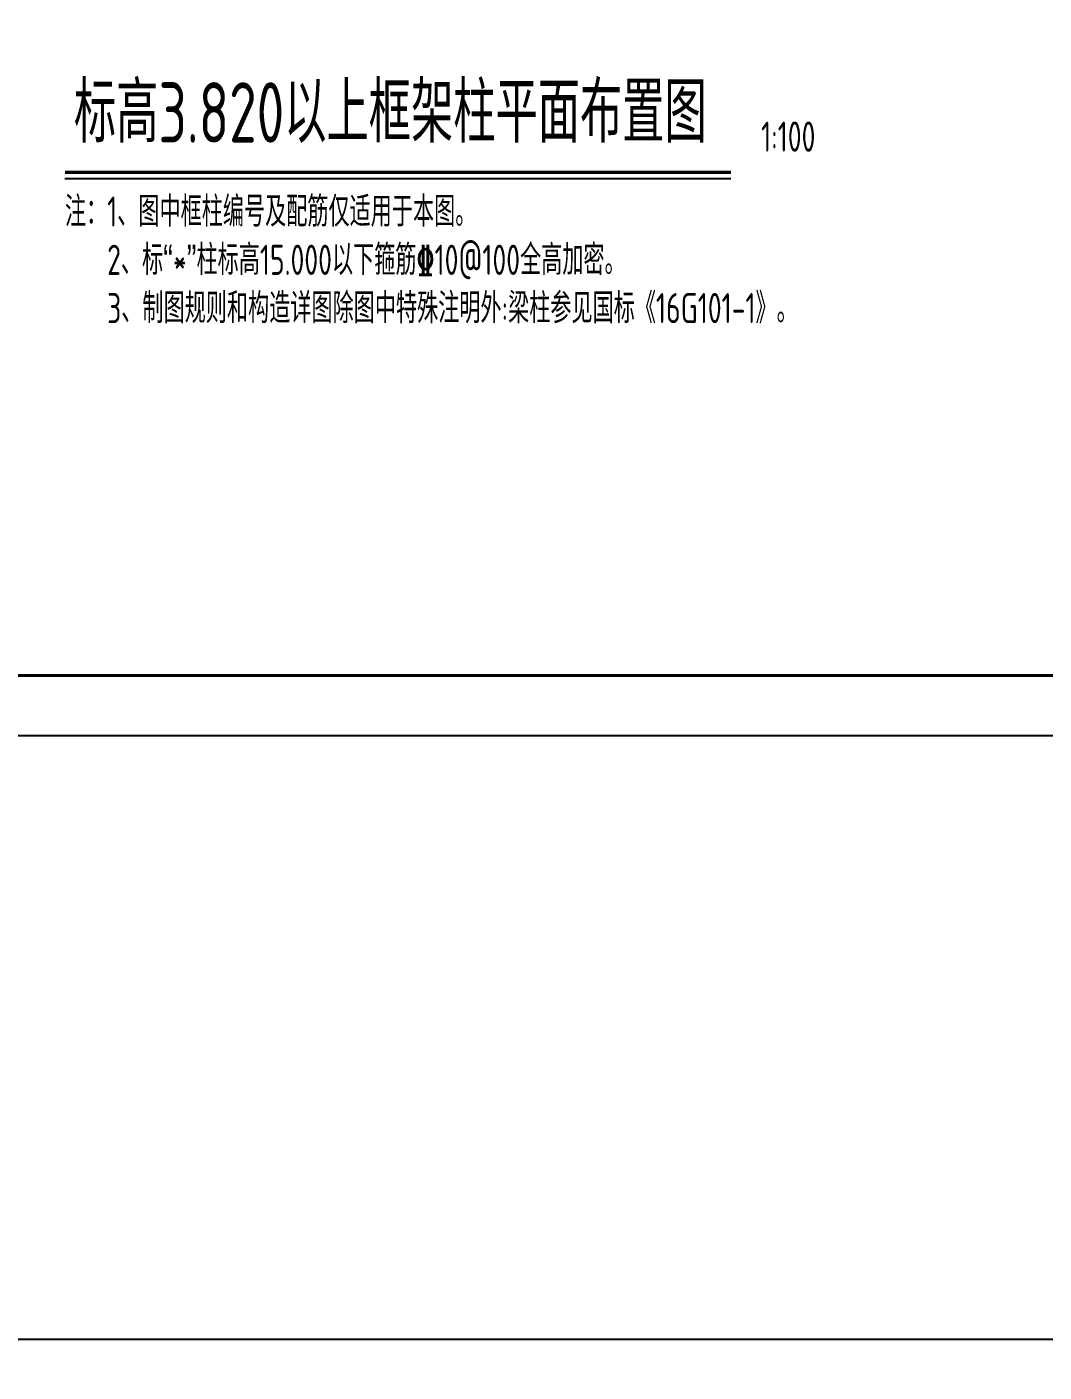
# Model space of a CAD drawing. Extents: x 9731685 to 18866768, y -962146 to 194094.
# Drawn here: x 9800205 to 9817059, y -111251 to -88956 of the extents above; entities that cross this region are included whole.
import ezdxf
from ezdxf.enums import TextEntityAlignment as Align

# ---------------------------------------------------------------- set-up
doc = ezdxf.new("R2010")
doc.units = 0
doc.header["$LTSCALE"] = 1000
for name, color, linetype in [('BORDER', 7, 'CONTINUOUS'), ('NUM', 7, 'CONTINUOUS'), ('TEXT', 7, 'CONTINUOUS')]:
    doc.layers.add(name, color=color, linetype=linetype)
doc.styles.add('TSSD_Norm', font='Tssdeng.shx', dxfattribs={"width": 0.7, "bigfont": 'hztxt.shx'})
doc.styles.add('TSSD_Rein', font='Tssdeng.shx', dxfattribs={"width": 0.7, "bigfont": 'hztxt.shx'})

msp = doc.modelspace()

# ---------------------------------------------------------------- linework, layer by layer
at = {"layer": 'BORDER'}
for points in [[(9777056.8, -100706.3), (9777056.8, -58706.3), (9836456.8, -58706.3), (9836456.8, -100706.3)], [(9777056.8, -152706.3), (9777056.8, -110706.3), (9836456.8, -110706.3), (9836456.8, -152706.3)]]:
    msp.add_lwpolyline(points, close=True, dxfattribs=at)
at = {"layer": 'BORDER', "const_width": 50}
msp.add_lwpolyline([(9779556.8, -99706.3), (9779556.8, -59706.3), (9835456.8, -59706.3), (9835456.8, -99706.3)], close=True, dxfattribs=at)
at = {"layer": 'NUM', "const_width": 50, "elevation": 0}
msp.add_lwpolyline([(9800834.9, -91366), (9811869.9, -91366)], dxfattribs=at)
at = {"layer": 'NUM', "elevation": 0}
msp.add_lwpolyline([(9800834.9, -91466), (9811869.9, -91466)], dxfattribs=at)

# ---------------------------------------------------------------- texts
at = {"layer": 'NUM', "style": 'TSSD_Norm', "width": 0.7}
for s, height, p in [('标高3.820以上框架柱平面布置图', 1000, (9800985.2, -91173.8, 0)), ('1:100', 500, (9812369.9, -91173.8, 0))]:
    msp.add_text(s, height=height, dxfattribs=at).set_placement(p, align=Align.BOTTOM_LEFT)
at = {"layer": 'TEXT', "style": 'TSSD_Rein', "width": 0.7}
for s, p in [('注：1、图中框柱编号及配筋仅适用于本图。', (9800834.9, -92266, 0)), ('2、标“*”柱标高15.000以下箍筋%%13210@100全高加密。', (9801534.9, -93066, 0)), ('3、制图规则和构造详图除图中特殊注明外:梁柱参见国标《16G101-1》。', (9801534.9, -93866, 0))]:
    msp.add_text(s, height=500, dxfattribs=at).set_placement(p)

doc.saveas('drawing.dxf')
